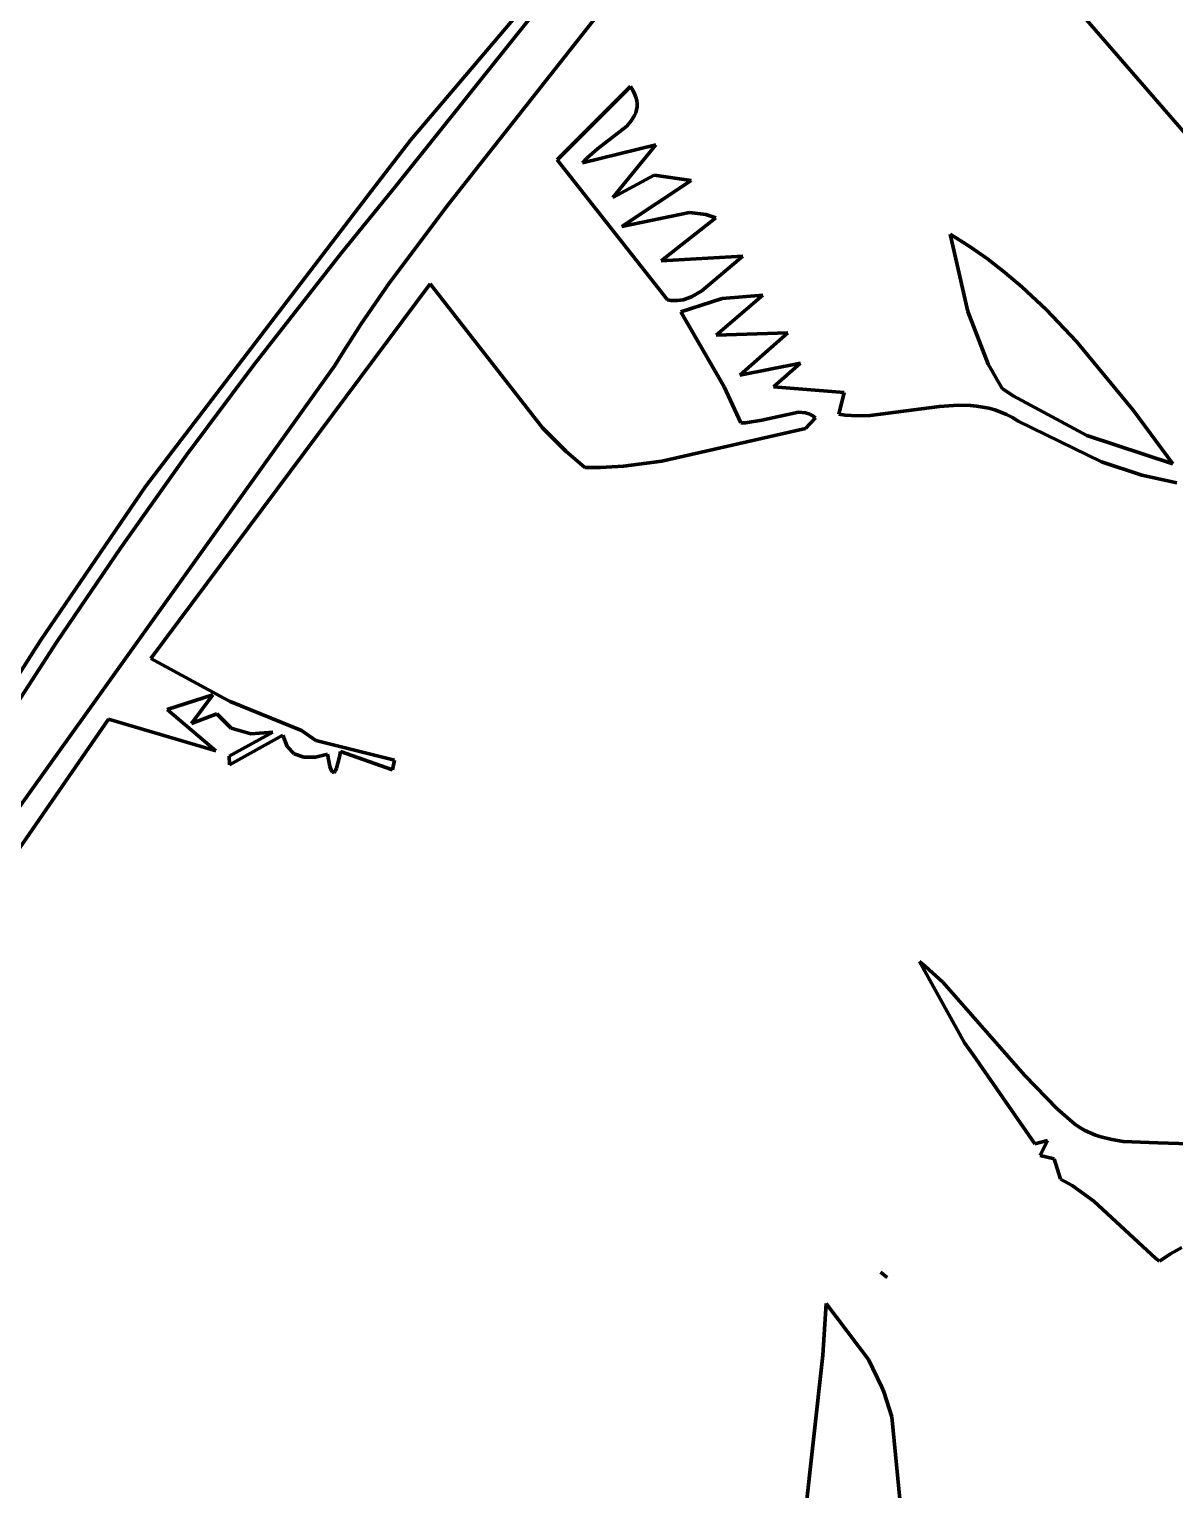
# Model space of a CAD drawing. Header units: millimetres. Extents: x 0 to 11.1, y 0 to 17.3.
# Drawn here: x 8.711 to 9.906, y 5.812 to 7.334 of the extents above; entities that cross this region are included whole.
import ezdxf

# ---------------------------------------------------------------- set-up
doc = ezdxf.new("R2010")
doc.units = ezdxf.units.MM
doc.layers.add('color#010101ff', color=7, linetype='CONTINUOUS', lineweight=100)
doc.layers.add('color#ffffffff', color=7, linetype='CONTINUOUS', lineweight=100)

msp = doc.modelspace()

# ---------------------------------------------------------------- linework, layer by layer
at = {"layer": 'color#010101ff'}
for p, q in [((9.1088, 7.2185), (9.4806, 7.6562)), ((9.1486, 7.152), (9.3293, 7.381)), ((9.2427, 7.3574), (9.0931, 7.1701)), ((9.7956, 7.3656), (9.9625, 7.1726)), ((9.3384, 7.2745), (9.262, 7.1982)), ((9.3408, 7.2706), (9.3384, 7.2745)), ((9.3427, 7.2669), (9.3408, 7.2706)), ((9.3441, 7.2633), (9.3427, 7.2669)), ((9.3449, 7.2598), (9.3441, 7.2633)), ((9.3438, 7.2471), (9.3447, 7.2501)), ((9.3447, 7.2501), (9.3452, 7.2532)), ((9.3453, 7.2565), (9.3449, 7.2598)), ((9.3452, 7.2532), (9.3453, 7.2565)), ((9.304, 7.2094), (9.3345, 7.2333)), ((9.3345, 7.2333), (9.339, 7.2386)), ((9.339, 7.2386), (9.3425, 7.2442)), ((9.3425, 7.2442), (9.3438, 7.2471)), ((9.0684, 7.1659), (9.1088, 7.2185)), ((9.3647, 7.2139), (9.2882, 7.1949)), ((9.2927, 7.1999), (9.304, 7.2094)), ((9.3199, 7.159), (9.3647, 7.2139)), ((9.262, 7.1982), (9.3769, 7.0521)), ((9.2882, 7.1949), (9.2927, 7.1999)), ((9.3631, 7.182), (9.3199, 7.159)), ((9.3295, 7.1285), (9.4018, 7.1764)), ((9.4018, 7.1764), (9.3631, 7.182)), ((8.8324, 6.8574), (9.0684, 7.1659)), ((9.0931, 7.1701), (9.0371, 7.1013)), ((9.0868, 7.0697), (9.1486, 7.152)), ((9.4, 7.1431), (9.3295, 7.1285)), ((9.4171, 7.141), (9.4, 7.1431)), ((9.4274, 7.1376), (9.4171, 7.141)), ((9.3703, 7.0927), (9.4274, 7.1376)), ((9.6717, 7.1205), (9.6904, 7.04)), ((9.6915, 7.1081), (9.6717, 7.1205)), ((9.0371, 7.1013), (8.9459, 6.9847)), ((9.4555, 7.0977), (9.3703, 7.0927)), ((9.4129, 7.0615), (9.4555, 7.0977)), ((9.7106, 7.0948), (9.6915, 7.1081)), ((9.7289, 7.0807), (9.7106, 7.0948)), ((9.7465, 7.0658), (9.7289, 7.0807)), ((9.1294, 7.0688), (8.8381, 6.6781)), ((9.0576, 7.0273), (9.0868, 7.0697)), ((9.2465, 6.9187), (9.1294, 7.0688)), ((9.7718, 7.0422), (9.7465, 7.0658)), ((9.3769, 7.0521), (9.3803, 7.0516)), ((9.3803, 7.0516), (9.3869, 7.0515)), ((9.3869, 7.0515), (9.3932, 7.0523)), ((9.434, 7.0536), (9.391, 7.0398)), ((9.3932, 7.0523), (9.402, 7.0552)), ((9.402, 7.0552), (9.4129, 7.0615)), ((9.4279, 7.0152), (9.4765, 7.0571)), ((9.4765, 7.0571), (9.434, 7.0536)), ((9.391, 7.0398), (9.4362, 6.9614)), ((9.6904, 7.04), (9.7116, 6.9852)), ((9.8037, 7.0087), (9.7718, 7.0422)), ((9.039, 6.9984), (9.0576, 7.0273)), ((9.5024, 7.0176), (9.4279, 7.0152)), ((9.4525, 6.9736), (9.5024, 7.0176)), ((9.8627, 6.937), (9.8037, 7.0087)), ((9.03, 6.9838), (9.039, 6.9984)), ((8.6253, 6.418), (9.03, 6.9838)), ((8.9459, 6.9847), (8.8751, 6.8898)), ((9.5156, 6.9861), (9.4525, 6.9736)), ((9.4875, 6.9615), (9.5156, 6.9861)), ((9.7116, 6.9852), (9.7262, 6.9597)), ((9.4362, 6.9614), (9.4534, 6.9239)), ((9.5614, 6.9556), (9.4875, 6.9615)), ((9.7262, 6.9597), (9.7374, 6.9522)), ((9.5558, 6.9329), (9.5614, 6.9556)), ((9.7374, 6.9522), (9.8145, 6.9108)), ((9.4754, 6.9268), (9.5135, 6.9351)), ((9.5135, 6.9351), (9.521, 6.9345)), ((9.5312, 6.9291), (9.5208, 6.918)), ((9.521, 6.9345), (9.5255, 6.9331)), ((9.5255, 6.9331), (9.5295, 6.9307)), ((9.5295, 6.9307), (9.5312, 6.9291)), ((9.5622, 6.9321), (9.5558, 6.9329)), ((9.5751, 6.9313), (9.5622, 6.9321)), ((9.5882, 6.9317), (9.5751, 6.9313)), ((9.6606, 6.9411), (9.5882, 6.9317)), ((9.6802, 6.9423), (9.6606, 6.9411)), ((9.6931, 6.942), (9.6802, 6.9423)), ((9.6994, 6.9414), (9.6931, 6.942)), ((9.7058, 6.9404), (9.6994, 6.9414)), ((9.7121, 6.9391), (9.7058, 6.9404)), ((9.7183, 6.9374), (9.7121, 6.9391)), ((9.7245, 6.9352), (9.7183, 6.9374)), ((9.7306, 6.9326), (9.7245, 6.9352)), ((9.7367, 6.9294), (9.7306, 6.9326)), ((9.7427, 6.9258), (9.7367, 6.9294)), ((9.9041, 6.8813), (9.8627, 6.937)), ((9.271, 6.8944), (9.2465, 6.9187)), ((9.5208, 6.918), (9.3711, 6.8841)), ((9.4534, 6.9239), (9.4585, 6.9238)), ((9.4585, 6.9238), (9.4754, 6.9268)), ((9.8296, 6.8833), (9.7427, 6.9258)), ((9.8145, 6.9108), (9.9041, 6.8813)), ((8.8751, 6.8898), (8.8064, 6.7934)), ((9.2907, 6.8775), (9.271, 6.8944)), ((9.3711, 6.8841), (9.3312, 6.8786)), ((9.8718, 6.8693), (9.8296, 6.8833)), ((9.307, 6.8773), (9.2907, 6.8775)), ((9.3312, 6.8786), (9.307, 6.8773)), ((9.9081, 6.8613), (9.8718, 6.8693)), ((8.7229, 6.697), (8.8324, 6.8574)), ((8.8064, 6.7934), (8.74, 6.6955)), ((8.74, 6.6955), (8.6918, 6.621)), ((8.6996, 6.6607), (8.7229, 6.697)), ((8.8381, 6.6781), (8.9144, 6.637)), ((8.9029, 6.6404), (8.8553, 6.625)), ((8.8804, 6.6104), (8.9029, 6.6404)), ((8.8553, 6.625), (8.906, 6.582)), ((8.9144, 6.637), (8.9207, 6.6333)), ((8.9207, 6.6333), (8.9953, 6.6031)), ((8.7938, 6.6151), (8.6558, 6.4151)), ((8.906, 6.582), (8.7938, 6.6151)), ((8.9069, 6.6206), (8.8804, 6.6104)), ((8.922, 6.6057), (8.9069, 6.6206)), ((8.9197, 6.5763), (8.9655, 6.6016)), ((8.9756, 6.5984), (8.9202, 6.5673)), ((8.9424, 6.5996), (8.922, 6.6057)), ((8.9655, 6.6016), (8.9424, 6.5996)), ((8.9803, 6.5867), (8.9756, 6.5984)), ((8.9953, 6.6031), (9.0102, 6.5927)), ((9.0102, 6.5927), (9.0923, 6.5724)), ((8.9876, 6.579), (8.9803, 6.5867)), ((8.9975, 6.5753), (8.9876, 6.579)), ((9.0223, 6.5785), (9.01, 6.5754)), ((9.0236, 6.5712), (9.0223, 6.5785)), ((9.0358, 6.5812), (9.0348, 6.5757)), ((9.0902, 6.5623), (9.0358, 6.5812)), ((8.9202, 6.5673), (8.9197, 6.5763)), ((9.01, 6.5754), (8.9975, 6.5753)), ((9.0249, 6.5656), (9.0236, 6.5712)), ((9.0262, 6.5618), (9.0249, 6.5656)), ((9.0318, 6.5641), (9.0304, 6.5609)), ((9.0333, 6.569), (9.0318, 6.5641)), ((9.0348, 6.5757), (9.0333, 6.569)), ((9.0923, 6.5724), (9.0902, 6.5623)), ((9.0276, 6.5597), (9.0262, 6.5618)), ((9.029, 6.5594), (9.0276, 6.5597)), ((9.0304, 6.5609), (9.029, 6.5594)), ((9.6869, 6.2778), (9.6399, 6.3623)), ((9.6399, 6.3623), (9.6462, 6.3572)), ((9.6462, 6.3572), (9.6643, 6.3409)), ((9.6643, 6.3409), (9.7497, 6.2436)), ((9.6957, 6.265), (9.6869, 6.2778)), ((9.76, 6.1725), (9.6957, 6.265)), ((9.7497, 6.2436), (9.7833, 6.2087)), ((9.7833, 6.2087), (9.8017, 6.1928)), ((9.8017, 6.1928), (9.807, 6.1894)), ((9.807, 6.1894), (9.8123, 6.1864)), ((9.8123, 6.1864), (9.8178, 6.1838)), ((9.8178, 6.1838), (9.8233, 6.1815)), ((9.7734, 6.1757), (9.76, 6.1725)), ((9.7655, 6.1601), (9.7734, 6.1757)), ((9.8233, 6.1815), (9.829, 6.1797)), ((9.829, 6.1797), (9.8404, 6.1768)), ((9.8404, 6.1768), (9.8521, 6.1749)), ((9.8521, 6.1749), (9.8883, 6.1733)), ((9.8883, 6.1733), (9.9432, 6.1715)), ((9.7802, 6.1567), (9.7655, 6.1601)), ((9.7868, 6.1355), (9.7802, 6.1567)), ((9.7992, 6.129), (9.7868, 6.1355)), ((9.8215, 6.1126), (9.7992, 6.129)), ((9.8863, 6.0528), (9.8215, 6.1126)), ((9.9133, 6.0644), (9.9015, 6.0578)), ((9.8902, 6.0501), (9.8863, 6.0528)), ((9.9015, 6.0578), (9.8902, 6.0501)), ((9.5992, 6.0384), (9.6061, 6.033)), ((9.6001, 6.0377), (9.5992, 6.0384)), ((9.6061, 6.033), (9.6001, 6.0377)), ((9.5389, 5.952), (9.5423, 6.006)), ((9.5423, 6.006), (9.5865, 5.9474)), ((9.52, 5.7795), (9.5389, 5.952)), ((9.5865, 5.9474), (9.6004, 5.9188)), ((9.6004, 5.9188), (9.6025, 5.9137)), ((9.6025, 5.9137), (9.611, 5.8878)), ((9.611, 5.8878), (9.6232, 5.7631))]:
    msp.add_line(p, q, dxfattribs=at)
at = {"layer": 'color#ffffffff'}
for p, q in [((9.4806, 7.6562), (9.1088, 7.2185)), ((9.3293, 7.381), (9.1486, 7.152)), ((9.0931, 7.1701), (9.2427, 7.3574)), ((9.9625, 7.1726), (9.7956, 7.3656)), ((9.262, 7.1982), (9.3384, 7.2745)), ((9.3384, 7.2745), (9.3408, 7.2706)), ((9.3408, 7.2706), (9.3427, 7.2669)), ((9.3427, 7.2669), (9.3441, 7.2633)), ((9.3441, 7.2633), (9.3449, 7.2598)), ((9.3447, 7.2501), (9.3438, 7.2471)), ((9.3452, 7.2532), (9.3447, 7.2501)), ((9.3449, 7.2598), (9.3453, 7.2565)), ((9.3453, 7.2565), (9.3452, 7.2532)), ((9.3345, 7.2333), (9.304, 7.2094)), ((9.339, 7.2386), (9.3345, 7.2333)), ((9.3425, 7.2442), (9.339, 7.2386)), ((9.3438, 7.2471), (9.3425, 7.2442)), ((9.1088, 7.2185), (9.0684, 7.1659)), ((9.2882, 7.1949), (9.3647, 7.2139)), ((9.304, 7.2094), (9.2927, 7.1999)), ((9.3647, 7.2139), (9.3199, 7.159)), ((9.3769, 7.0521), (9.262, 7.1982)), ((9.2927, 7.1999), (9.2882, 7.1949)), ((9.3199, 7.159), (9.3631, 7.182)), ((9.4018, 7.1764), (9.3295, 7.1285)), ((9.3631, 7.182), (9.4018, 7.1764)), ((9.0684, 7.1659), (8.8324, 6.8574)), ((9.0371, 7.1013), (9.0931, 7.1701)), ((9.1486, 7.152), (9.0868, 7.0697)), ((9.3295, 7.1285), (9.4, 7.1431)), ((9.4, 7.1431), (9.4171, 7.141)), ((9.4171, 7.141), (9.4274, 7.1376)), ((9.4274, 7.1376), (9.3703, 7.0927)), ((9.6717, 7.1205), (9.6915, 7.1081)), ((9.6904, 7.04), (9.6717, 7.1205)), ((8.9459, 6.9847), (9.0371, 7.1013)), ((9.3703, 7.0927), (9.4555, 7.0977)), ((9.4555, 7.0977), (9.4129, 7.0615)), ((9.6915, 7.1081), (9.7106, 7.0948)), ((9.7106, 7.0948), (9.7289, 7.0807)), ((9.7289, 7.0807), (9.7465, 7.0658)), ((8.8381, 6.6781), (9.1294, 7.0688)), ((9.0868, 7.0697), (9.0576, 7.0273)), ((9.1294, 7.0688), (9.2465, 6.9187)), ((9.7465, 7.0658), (9.7718, 7.0422)), ((9.3803, 7.0516), (9.3769, 7.0521)), ((9.3869, 7.0515), (9.3803, 7.0516)), ((9.3932, 7.0523), (9.3869, 7.0515)), ((9.391, 7.0398), (9.434, 7.0536)), ((9.402, 7.0552), (9.3932, 7.0523)), ((9.4129, 7.0615), (9.402, 7.0552)), ((9.4765, 7.0571), (9.4279, 7.0152)), ((9.434, 7.0536), (9.4765, 7.0571)), ((9.4362, 6.9614), (9.391, 7.0398)), ((9.7116, 6.9852), (9.6904, 7.04)), ((9.7718, 7.0422), (9.8037, 7.0087)), ((9.0576, 7.0273), (9.039, 6.9984)), ((9.4279, 7.0152), (9.5024, 7.0176)), ((9.5024, 7.0176), (9.4525, 6.9736)), ((9.8037, 7.0087), (9.8627, 6.937)), ((9.039, 6.9984), (9.03, 6.9838)), ((9.03, 6.9838), (8.6253, 6.418)), ((8.8751, 6.8898), (8.9459, 6.9847)), ((9.4525, 6.9736), (9.5156, 6.9861)), ((9.5156, 6.9861), (9.4875, 6.9615)), ((9.7262, 6.9597), (9.7116, 6.9852)), ((9.4534, 6.9239), (9.4362, 6.9614)), ((9.4875, 6.9615), (9.5614, 6.9556)), ((9.7374, 6.9522), (9.7262, 6.9597)), ((9.5614, 6.9556), (9.5558, 6.9329)), ((9.8145, 6.9108), (9.7374, 6.9522)), ((9.5135, 6.9351), (9.4754, 6.9268)), ((9.521, 6.9345), (9.5135, 6.9351)), ((9.5208, 6.918), (9.5312, 6.9291)), ((9.5255, 6.9331), (9.521, 6.9345)), ((9.5295, 6.9307), (9.5255, 6.9331)), ((9.5312, 6.9291), (9.5295, 6.9307)), ((9.5558, 6.9329), (9.5622, 6.9321)), ((9.5622, 6.9321), (9.5751, 6.9313)), ((9.5751, 6.9313), (9.5882, 6.9317)), ((9.5882, 6.9317), (9.6606, 6.9411)), ((9.6606, 6.9411), (9.6802, 6.9423)), ((9.6802, 6.9423), (9.6931, 6.942)), ((9.6931, 6.942), (9.6994, 6.9414)), ((9.6994, 6.9414), (9.7058, 6.9404)), ((9.7058, 6.9404), (9.7121, 6.9391)), ((9.7121, 6.9391), (9.7183, 6.9374)), ((9.7183, 6.9374), (9.7245, 6.9352)), ((9.7245, 6.9352), (9.7306, 6.9326)), ((9.7306, 6.9326), (9.7367, 6.9294)), ((9.7367, 6.9294), (9.7427, 6.9258)), ((9.8627, 6.937), (9.9041, 6.8813)), ((9.2465, 6.9187), (9.271, 6.8944)), ((9.3711, 6.8841), (9.5208, 6.918)), ((9.4585, 6.9238), (9.4534, 6.9239)), ((9.4754, 6.9268), (9.4585, 6.9238)), ((9.7427, 6.9258), (9.8296, 6.8833)), ((9.9041, 6.8813), (9.8145, 6.9108)), ((8.8064, 6.7934), (8.8751, 6.8898)), ((9.271, 6.8944), (9.2907, 6.8775)), ((9.3312, 6.8786), (9.3711, 6.8841)), ((9.8296, 6.8833), (9.8718, 6.8693)), ((9.2907, 6.8775), (9.307, 6.8773)), ((9.307, 6.8773), (9.3312, 6.8786)), ((9.8718, 6.8693), (9.9081, 6.8613)), ((8.8324, 6.8574), (8.7229, 6.697)), ((8.74, 6.6955), (8.8064, 6.7934)), ((8.6918, 6.621), (8.74, 6.6955)), ((8.7229, 6.697), (8.6996, 6.6607)), ((8.9144, 6.637), (8.8381, 6.6781)), ((8.8553, 6.625), (8.9029, 6.6404)), ((8.9029, 6.6404), (8.8804, 6.6104)), ((8.906, 6.582), (8.8553, 6.625)), ((8.9207, 6.6333), (8.9144, 6.637)), ((8.9953, 6.6031), (8.9207, 6.6333)), ((8.6558, 6.4151), (8.7938, 6.6151)), ((8.7938, 6.6151), (8.906, 6.582)), ((8.8804, 6.6104), (8.9069, 6.6206)), ((8.9069, 6.6206), (8.922, 6.6057)), ((8.9655, 6.6016), (8.9197, 6.5763)), ((8.9202, 6.5673), (8.9756, 6.5984)), ((8.922, 6.6057), (8.9424, 6.5996)), ((8.9424, 6.5996), (8.9655, 6.6016)), ((8.9756, 6.5984), (8.9803, 6.5867)), ((9.0102, 6.5927), (8.9953, 6.6031)), ((9.0923, 6.5724), (9.0102, 6.5927)), ((8.9803, 6.5867), (8.9876, 6.579)), ((8.9876, 6.579), (8.9975, 6.5753)), ((9.01, 6.5754), (9.0223, 6.5785)), ((9.0223, 6.5785), (9.0236, 6.5712)), ((9.0348, 6.5757), (9.0358, 6.5812)), ((9.0358, 6.5812), (9.0902, 6.5623)), ((8.9197, 6.5763), (8.9202, 6.5673)), ((8.9975, 6.5753), (9.01, 6.5754)), ((9.0236, 6.5712), (9.0249, 6.5656)), ((9.0249, 6.5656), (9.0262, 6.5618)), ((9.0304, 6.5609), (9.0318, 6.5641)), ((9.0318, 6.5641), (9.0333, 6.569)), ((9.0333, 6.569), (9.0348, 6.5757)), ((9.0902, 6.5623), (9.0923, 6.5724)), ((9.0262, 6.5618), (9.0276, 6.5597)), ((9.0276, 6.5597), (9.029, 6.5594)), ((9.029, 6.5594), (9.0304, 6.5609)), ((9.6462, 6.3572), (9.6399, 6.3623)), ((9.6399, 6.3623), (9.6869, 6.2778)), ((9.6643, 6.3409), (9.6462, 6.3572)), ((9.7497, 6.2436), (9.6643, 6.3409)), ((9.6869, 6.2778), (9.6957, 6.265)), ((9.6957, 6.265), (9.76, 6.1725)), ((9.7833, 6.2087), (9.7497, 6.2436)), ((9.8017, 6.1928), (9.7833, 6.2087)), ((9.807, 6.1894), (9.8017, 6.1928)), ((9.8123, 6.1864), (9.807, 6.1894)), ((9.8178, 6.1838), (9.8123, 6.1864)), ((9.8233, 6.1815), (9.8178, 6.1838)), ((9.76, 6.1725), (9.7734, 6.1757)), ((9.7734, 6.1757), (9.7655, 6.1601)), ((9.829, 6.1797), (9.8233, 6.1815)), ((9.8404, 6.1768), (9.829, 6.1797)), ((9.8521, 6.1749), (9.8404, 6.1768)), ((9.8883, 6.1733), (9.8521, 6.1749)), ((9.9432, 6.1715), (9.8883, 6.1733)), ((9.7655, 6.1601), (9.7802, 6.1567)), ((9.7802, 6.1567), (9.7868, 6.1355)), ((9.7868, 6.1355), (9.7992, 6.129)), ((9.7992, 6.129), (9.8215, 6.1126)), ((9.8215, 6.1126), (9.8863, 6.0528)), ((9.9015, 6.0578), (9.9133, 6.0644)), ((9.8863, 6.0528), (9.8902, 6.0501)), ((9.8902, 6.0501), (9.9015, 6.0578)), ((9.5992, 6.0384), (9.6001, 6.0377)), ((9.6061, 6.033), (9.5992, 6.0384)), ((9.6001, 6.0377), (9.6061, 6.033)), ((9.5423, 6.006), (9.5389, 5.952)), ((9.5865, 5.9474), (9.5423, 6.006)), ((9.5389, 5.952), (9.52, 5.7795)), ((9.6004, 5.9188), (9.5865, 5.9474)), ((9.6025, 5.9137), (9.6004, 5.9188)), ((9.611, 5.8878), (9.6025, 5.9137)), ((9.6232, 5.7631), (9.611, 5.8878))]:
    msp.add_line(p, q, dxfattribs=at)

doc.saveas('drawing.dxf')
